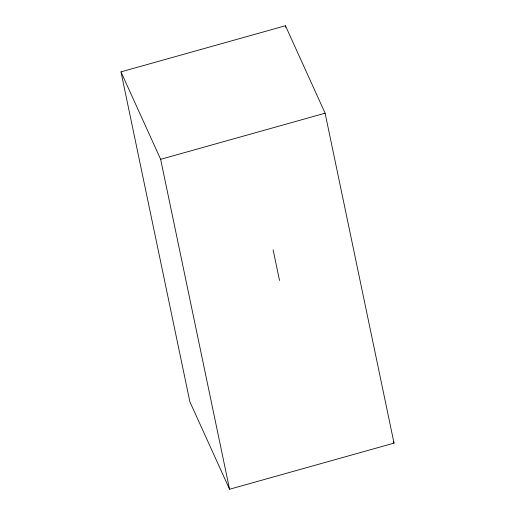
<?xml version="1.0" encoding="UTF-8"?>
<svg xmlns="http://www.w3.org/2000/svg" width="515" height="515" viewBox="0 0 515 515"><rect width="100%" height="100%" fill="white"/><g stroke="black" fill="none" stroke-linecap="round" stroke-linejoin="round"><path stroke-width="0.77" d="M120.974 71.875L285.445 25.75L325.113 113.197L394.027 443.125L229.555 489.25L189.887 401.803L120.974 71.875L160.641 159.315L229.555 489.25M160.641 159.315L325.113 113.197M393.37 441.67L394.027 443.125M285.445 25.75L285.774 27.327M273.111 249.788L279.523 280.488"/></g></svg>
